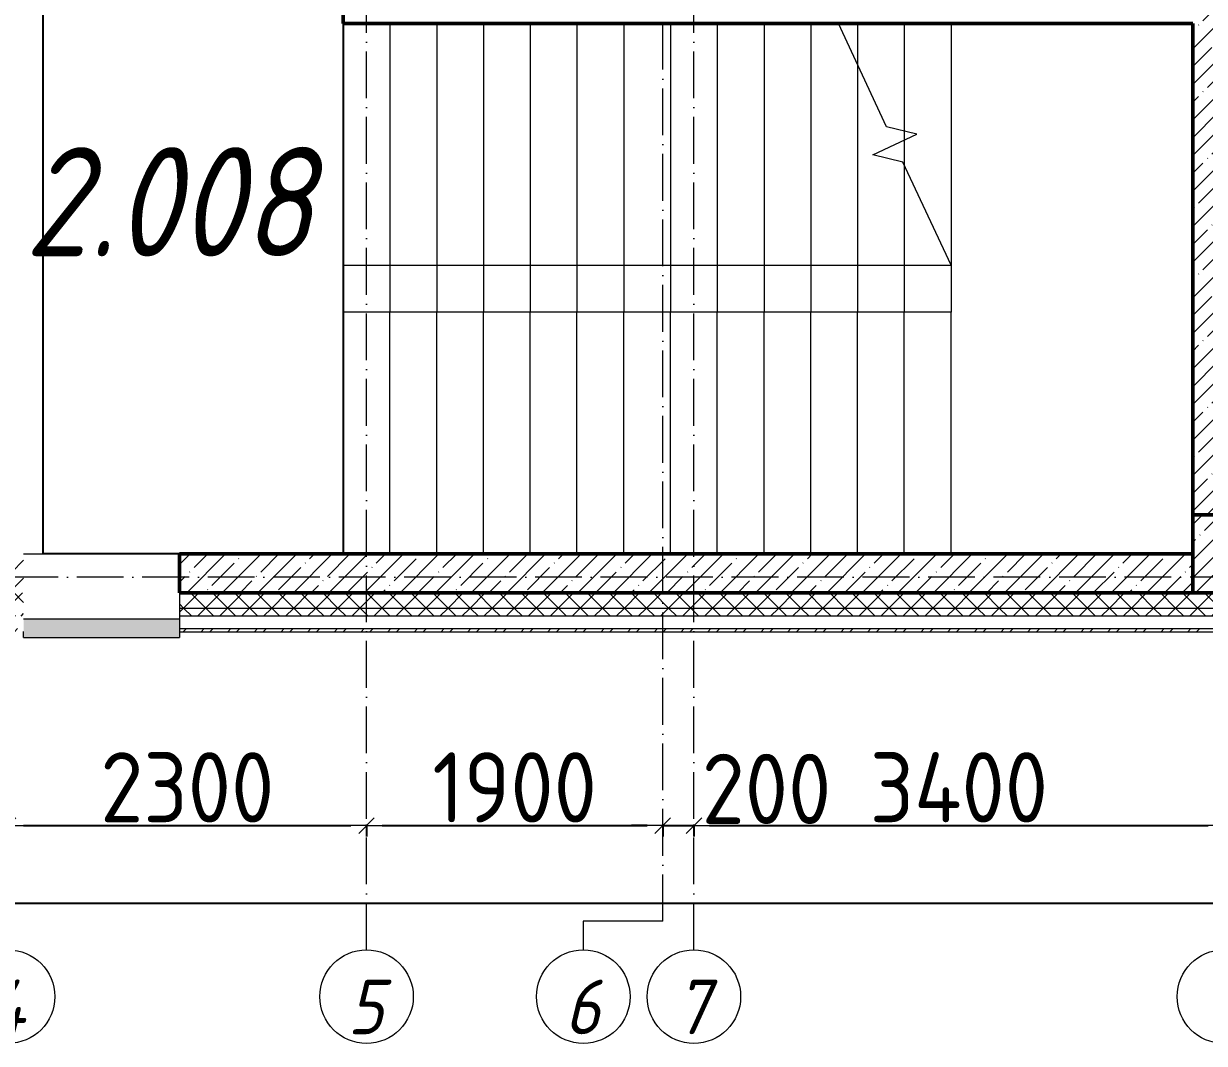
# Model space of a CAD drawing. Header units: millimetres. Extents: x -12989 to 629078, y -109036 to 555275.
# Drawn here: x 48810 to 56385, y 116005 to 122545 of the extents above; entities that cross this region are included whole.
import ezdxf

# ---------------------------------------------------------------- set-up
doc = ezdxf.new("R2010")
doc.units = ezdxf.units.MM
doc.linetypes.add('50_200_ШТРИХ_1Т_ш5_п1_п1_', pattern=[700, 500, -100, 0, -100])
for name, color, linetype, lineweight in [('A-____-____-DIMS', 7, 'Continuous', 9), ('A-FLOR-____-OTLN', 7, 'Continuous', 9), ('A-GLAZ-____-OTLN', 7, 'Continuous', 9), ('A-WALL-____-MCUT', 7, 'Continuous', 13), ('A-WALL-____-MCUT-1', 7, 'Continuous', 9), ('A-WALL-____-MCUT-2', 7, 'Continuous', 50), ('A-WALL-____-OTLN', 7, 'Continuous', 9), ('A-WALL-____-PATT-1', 7, 'Continuous', 9), ('A-WALL-FNSH-MCUT-1', 7, 'Continuous', 9), ('S-COLS-____-MCUT', 7, 'Continuous', 50), ('S-COLS-____-OTLN', 7, 'Continuous', 9), ('S-GRID-____-IDEN', 7, 'Continuous', 9), ('S-GRID-____-OTLN', 7, 'Continuous', 9), ('S-GRID-____-OTLN-1', 7, '50_200_ШТРИХ_1Т_ш5_п1_п1_', 9), ('S-STRS-____-MBND', 7, 'Continuous', 9), ('S-STRS-____-OTLN-1', 7, 'Continuous', 9), ('Марки помещений', 7, 'Continuous', 9)]:
    doc.layers.add(name, color=color, linetype=linetype, lineweight=lineweight)
doc.layers.add('A-GLAZ-____-OTLN-1', color=7, linetype='Continuous', lineweight=9, true_color=0xc0c0c0)
doc.styles.add('ISOCPEUR_I_2', font='isocpeui.ttf', dxfattribs={"width": 0.85, "height": 2.3})
doc.styles.add('ISOCPEUR_I_9', font='isocpeui.ttf', dxfattribs={"width": 0.9, "height": 250})
doc.styles.add('СПДС', font='isocpeur.ttf', dxfattribs={"width": 0.9})
doc.dimstyles.new('Размера А3', dxfattribs={"dimtxt": 200, "dimasz": 100, "dimexe": 70, "dimexo": 100, "dimgap": 20, "dimtad": 1, "dimdec": 0, "dimrnd": 10, "dimzin": 0, "dimdsep": 46, "dimtxsty": 'СПДС', "dimblk": 'ARROWHEAD_6', "dimcen": 1, "dimclrd": 256, "dimclre": 256, "dimclrt": 256, "dimazin": 0, "dimtfac": 1, "dimtdec": 0, "dimtmove": 2, "dimatfit": 3, "dimfxl": 1, "dimtolj": 1, "dimtzin": 0, "dimarcsym": 0})
pattern_1 = [(45, (43259.71, 63713.66), (-70.71068, 70.71068), []), (135, (43259.71, 63713.66), (-70.71068, -70.71068), [])]
pattern_2 = [(45, (43259.71, 63713.66), (-114.04925, 114.04925), []), (45, (43373.76, 63713.66), (-114.04925, 114.04925), [201.612, -40.322, 3.353, -36.97])]

# ---------------------------------------------------------------- blocks, each defined once
blk = doc.blocks.new('BSC_Колонна _Прямоугольная - 500х500-V59-АР1_План отверстий 2 этажа в осях 1-64_Ю-ЯЯ')
at = {"layer": 'S-COLS-____-OTLN'}
h = blk.add_hatch(dxfattribs=at)
h.set_pattern_fill('FP_70', color=256, style=0, pattern_type=2)
h.set_pattern_definition([(45, (-13300, -55431.04), (-114.04925, 114.04925), []), (45, (-13185.95, -55431.04), (-114.04925, 114.04925), [201.613, -40.323, 3.353, -36.97])])
h.paths.add_polyline_path([(-250, -250), (250, -250), (250, 250), (-250, 250), (-250, 179.1)], flags=0)
at = {"layer": 'S-COLS-____-MCUT'}
for p, q in [((250, 250), (-250, 250)), ((-250, 250), (-250, -250)), ((250, -250), (250, 250)), ((-250, -250), (250, -250))]:
    blk.add_line(p, q, dxfattribs=at)
blk = doc.blocks.new('Отлив_СКБ - Отлив витража_120_НВФ-31885283-АР1_План отверстий 2 этажа в осях 1-64_Ю-ЯЯ')
at = {"layer": 'A-GLAZ-____-OTLN-1'}
for points in [[(426.1, -2), (1000, -2), (1000, 0), (0, 0), (0, -2)], [(426.1, -120), (1000, -120), (1000, -2), (0, -2), (0, -120)]]:
    blk.add_hatch(color=256, dxfattribs=at).paths.add_polyline_path(points, flags=0)
at = {"layer": 'A-GLAZ-____-OTLN'}
for p, q in [((0, 0), (1000, 0)), ((1000, -2), (0, -2)), ((0, -120), (0, -83)), ((0, -120), (1000, -120)), ((1000, -83), (1000, -120))]:
    blk.add_line(p, q, dxfattribs=at)
blk = doc.blocks.new('Ось сетки - Круг_Ø6_00__ISO-2_5_0_9K_-25732049-АР1_План отверстий 2 этажа в осях 1-64_Ю-ЯЯ')
at = {"layer": 'S-GRID-____-IDEN'}
blk.add_circle((0, 0), 3, dxfattribs=at)
blk = doc.blocks.new('ARROWHEAD_6')
at = {"color": 0, "linetype": 'Continuous'}
for p, q in [((0, 0), (-1, 0)), ((-0.5, -0.5), (0.5, 0.5))]:
    blk.add_line(p, q, dxfattribs=at)
blk = doc.blocks.new('*D2724')
at = {"layer": 'A-____-____-DIMS', "lineweight": -2, "transparency": 16777216}
for p, q in [((-10141.7, 512710.5), (-10141.7, 512634.4)), ((-10041.7, 512704.4), (-7941.7, 512704.4)), ((-7841.7, 512710.5), (-7841.7, 512634.4))]:
    blk.add_line(p, q, dxfattribs=at)
at = {"layer": 'Defpoints', "color": 0, "transparency": 16777216}
for p in [(-10141.7, 512810.5), (-7841.7, 512810.5), (-7841.7, 512704.4)]:
    blk.add_point(p, dxfattribs=at)
at = {"layer": 'A-____-____-DIMS', "lineweight": -2, "transparency": 16777216, "xscale": 100, "yscale": 100, "zscale": 100, "rotation": 180}
blk.add_blockref('ARROWHEAD_6', (-10141.7, 512704.4), dxfattribs=at)
at = {"layer": 'A-____-____-DIMS', "lineweight": -2, "transparency": 16777216, "xscale": 100, "yscale": 100, "zscale": 100}
blk.add_blockref('ARROWHEAD_6', (-7841.7, 512704.4), dxfattribs=at)
at = {"layer": 'A-____-____-DIMS', "transparency": 16777216, "insert": (-8991.7, 512949.4), "char_height": 450, "width": 2.488, "attachment_point": 5, "style": 'СПДС'}
blk.add_mtext('\\A1;2300', dxfattribs=at)
blk = doc.blocks.new('*D2725')
at = {"layer": 'A-____-____-DIMS', "lineweight": -2, "transparency": 16777216}
for p, q in [((-7841.7, 512710.5), (-7841.7, 512634.4)), ((-7741.7, 512704.4), (-6041.7, 512704.4)), ((-5941.7, 512710.5), (-5941.7, 512634.4))]:
    blk.add_line(p, q, dxfattribs=at)
at = {"layer": 'Defpoints', "color": 0, "transparency": 16777216}
for p in [(-7841.7, 512810.5), (-5941.7, 512810.5), (-5941.7, 512704.4)]:
    blk.add_point(p, dxfattribs=at)
at = {"layer": 'A-____-____-DIMS', "lineweight": -2, "transparency": 16777216, "xscale": 100, "yscale": 100, "zscale": 100, "rotation": 180}
blk.add_blockref('ARROWHEAD_6', (-7841.7, 512704.4), dxfattribs=at)
at = {"layer": 'A-____-____-DIMS', "lineweight": -2, "transparency": 16777216, "xscale": 100, "yscale": 100, "zscale": 100}
blk.add_blockref('ARROWHEAD_6', (-5941.7, 512704.4), dxfattribs=at)
at = {"layer": 'A-____-____-DIMS', "transparency": 16777216, "insert": (-6891.7, 512949.4), "char_height": 450, "width": 2.3, "attachment_point": 5, "style": 'СПДС'}
blk.add_mtext('\\A1;1900', dxfattribs=at)
blk = doc.blocks.new('*D2726')
at = {"layer": 'A-____-____-DIMS', "lineweight": -2, "transparency": 16777216}
for p, q in [((-6041.7, 512704.4), (-6141.7, 512704.4)), ((-5941.7, 512710.5), (-5941.7, 512634.4)), ((-5941.7, 512704.4), (-5741.7, 512704.4)), ((-5741.7, 512710.5), (-5741.7, 512634.4)), ((-5641.7, 512704.4), (-5541.7, 512704.4))]:
    blk.add_line(p, q, dxfattribs=at)
at = {"layer": 'Defpoints', "color": 0, "transparency": 16777216}
for p in [(-5941.7, 512810.5), (-5741.7, 512810.5), (-5741.7, 512704.4)]:
    blk.add_point(p, dxfattribs=at)
at = {"layer": 'A-____-____-DIMS', "lineweight": -2, "transparency": 16777216, "xscale": 100, "yscale": 100, "zscale": 100}
blk.add_blockref('ARROWHEAD_6', (-5941.7, 512704.4), dxfattribs=at)
at = {"layer": 'A-____-____-DIMS', "lineweight": -2, "transparency": 16777216, "xscale": 100, "yscale": 100, "zscale": 100, "rotation": 180}
blk.add_blockref('ARROWHEAD_6', (-5741.7, 512704.4), dxfattribs=at)
at = {"layer": 'A-____-____-DIMS', "transparency": 16777216, "insert": (-5691.7, 513164.4), "char_height": 450, "width": 1.866, "attachment_point": 1, "line_spacing_factor": 1.149209, "style": 'СПДС'}
blk.add_mtext('\\A1;200', dxfattribs=at)
blk = doc.blocks.new('*D2727')
at = {"layer": 'A-____-____-DIMS', "lineweight": -2, "transparency": 16777216}
for p, q in [((-5741.7, 512710.5), (-5741.7, 512634.4)), ((-5641.7, 512704.4), (-2441.7, 512704.4)), ((-2341.7, 512710.5), (-2341.7, 512634.4))]:
    blk.add_line(p, q, dxfattribs=at)
at = {"layer": 'Defpoints', "color": 0, "transparency": 16777216}
for p in [(-5741.7, 512810.5), (-2341.7, 512810.5), (-2341.7, 512704.4)]:
    blk.add_point(p, dxfattribs=at)
at = {"layer": 'A-____-____-DIMS', "lineweight": -2, "transparency": 16777216, "xscale": 100, "yscale": 100, "zscale": 100, "rotation": 180}
blk.add_blockref('ARROWHEAD_6', (-5741.7, 512704.4), dxfattribs=at)
at = {"layer": 'A-____-____-DIMS', "lineweight": -2, "transparency": 16777216, "xscale": 100, "yscale": 100, "zscale": 100}
blk.add_blockref('ARROWHEAD_6', (-2341.7, 512704.4), dxfattribs=at)
at = {"layer": 'A-____-____-DIMS', "transparency": 16777216, "insert": (-4041.7, 512949.4), "char_height": 450, "width": 2.564, "attachment_point": 5, "style": 'СПДС'}
blk.add_mtext('\\A1;3400', dxfattribs=at)
blk = doc.blocks.new('*D2712')
at = {"layer": 'A-____-____-DIMS', "lineweight": -2, "transparency": 16777216}
for p, q in [((-17941.7, 512213.7), (-17941.7, 512137.6)), ((-17841.7, 512207.6), (55358.3, 512207.6)), ((55458.3, 512213.7), (55458.3, 512137.6))]:
    blk.add_line(p, q, dxfattribs=at)
at = {"layer": 'Defpoints', "color": 0, "transparency": 16777216}
for p in [(-17941.7, 512313.7), (55458.3, 512313.7), (55458.3, 512207.6)]:
    blk.add_point(p, dxfattribs=at)
at = {"layer": 'A-____-____-DIMS', "lineweight": -2, "transparency": 16777216, "xscale": 100, "yscale": 100, "zscale": 100, "rotation": 180}
blk.add_blockref('ARROWHEAD_6', (-17941.7, 512207.6), dxfattribs=at)
at = {"layer": 'A-____-____-DIMS', "lineweight": -2, "transparency": 16777216, "xscale": 100, "yscale": 100, "zscale": 100}
blk.add_blockref('ARROWHEAD_6', (55458.3, 512207.6), dxfattribs=at)
at = {"layer": 'A-____-____-DIMS', "transparency": 16777216, "insert": (18758.3, 512452.6), "char_height": 450, "width": 3.186, "attachment_point": 5, "style": 'СПДС'}
blk.add_mtext('\\A1;73400', dxfattribs=at)
blk = doc.blocks.new('2этаж')
at = {"layer": 'S-GRID-____-OTLN-1', "color": 251, "ltscale": 0.6, "true_color": 0x636466}
for p, q in [((-7841.7, 511907.5), (-7841.7, 549908.8)), ((-5941.7, 512090.5), (-5941.7, 549908.8)), ((-5741.7, 511907.5), (-5741.7, 549644.2)), ((88482.7, 514297), (-20260.4, 514297))]:
    blk.add_line(p, q, dxfattribs=at)
at = {"layer": 'S-GRID-____-IDEN', "xscale": 99.99999999999993, "yscale": 99.99999999999993, "zscale": 99.99999999999993}
for p in [(-10141.7, 511607.5), (-7841.7, 511607.5), (-6451.2, 511607.5), (-5741.7, 511607.5)]:
    blk.add_blockref('Ось сетки - Круг_Ø6_00__ISO-2_5_0_9K_-25732049-АР1_План отверстий 2 этажа в осях 1-64_Ю-ЯЯ', p, dxfattribs=at)
at = {"layer": 'S-GRID-____-IDEN', "xscale": 99.99999999999993, "yscale": 99.99999999999993, "zscale": 99.99999999999993, "rotation": 180}
blk.add_blockref('Ось сетки - Круг_Ø6_00__ISO-2_5_0_9K_-25732049-АР1_План отверстий 2 этажа в осях 1-64_Ю-ЯЯ', (-2341.7, 511607.5), dxfattribs=at)
at = {"layer": 'S-GRID-____-IDEN', "char_height": 350, "attachment_point": 1, "style": 'ISOCPEUR_I_9'}
for s, insert, width in [('\\fISOCPEUR|b0|i1|c204|p34|;\\W.9;4', (-10272.3, 511716.3), 223.671), ('\\fISOCPEUR|b0|i1|c204|p34|;\\W.9;5', (-7963.3, 511716.3), 202.025), ('\\fISOCPEUR|b0|i1|c204|p34|;\\W.9;6', (-6572.8, 511716.3), 202.025), ('\\fISOCPEUR|b0|i1|c204|p34|;\\W.9;7', (-5863.3, 511716.3), 202.025)]:
    blk.add_mtext(s, dxfattribs=dict(at, insert=insert, width=width))
at = {"layer": 'A-____-____-DIMS'}
for base, p1, p2, picture, middle in [((-7841.7, 512704.4), (-10141.7, 512810.5), (-7841.7, 512810.5), '*D2724', (-8991.7, 512949.4)), ((-5941.7, 512704.4), (-7841.7, 512810.5), (-5941.7, 512810.5), '*D2725', (-6891.7, 512949.4)), ((-2341.7, 512704.4), (-5741.7, 512810.5), (-2341.7, 512810.5), '*D2727', (-4041.7, 512949.4)), ((55458.3, 512207.6), (-17941.7, 512313.7), (55458.3, 512313.7), '*D2712', (18758.3, 512452.6))]:
    dim = blk.add_linear_dim(base=base, p1=p1, p2=p2, dimstyle='Размера А3', override={"dimtxt": 450}, dxfattribs=at)
    dim.commit()
    dim.dimension.update_dxf_attribs({"geometry": picture, "text_midpoint": middle})
dim = blk.add_linear_dim(base=(-5741.7, 512704.4), p1=(-5941.7, 512810.5), p2=(-5741.7, 512810.5), dimstyle='Размера А3', override={"dimtxt": 450}, dxfattribs=at)
dim.commit()
dim.dimension.update_dxf_attribs({"geometry": '*D2726', "text_midpoint": (-5306.9, 512864.4), "dimtype": 160})

msp = doc.modelspace()

# ---------------------------------------------------------------- hatches: boundary and pattern name
at = {"layer": 'A-WALL-____-PATT-1'}
h = msp.add_hatch(dxfattribs=at)
h.set_pattern_fill('FP_13', color=256, style=0, pattern_type=2)
h.set_pattern_definition(pattern_2)
h.paths.add_polyline_path([(56309.7115, 119394.7006), (56559.7115, 119394.7006), (56559.7115, 126894.7006), (56309.7115, 126894.7006), (56309.7115, 120938.2505)], flags=0)
h = msp.add_hatch(dxfattribs=at)
h.set_pattern_fill('FP_13', color=256, style=0, pattern_type=2)
h.set_pattern_definition(pattern_2)
h.paths.add_polyline_path([(56309.7115, 118894.7006), (56309.7115, 119144.7006), (49809.7115, 119144.7006), (49809.7115, 118894.7006), (55617.035, 118894.7006)], flags=0)
h.paths.add_polyline_path([(48559.7115, 118894.7006), (48809.7115, 118894.7006), (48809.7115, 119144.7006), (48559.7115, 119144.7006)], flags=0)
h = msp.add_hatch(dxfattribs=at)
h.set_pattern_fill('FP_1', color=256, style=0, pattern_type=2)
h.set_pattern_definition(pattern_1)
h.paths.add_polyline_path([(117479.5584, 118794.7006), (117559.7115, 118794.7006), (117559.7115, 118894.7006), (111209.7115, 118894.7006), (111209.7115, 118794.7006), (113944.5571, 118794.7006)], flags=0)
h.paths.add_polyline_path([(108259.7115, 118794.7006), (110209.7115, 118794.7006), (110209.7115, 118894.7006), (108334.7115, 118894.7006), (108334.7115, 118888.7006), (108259.7115, 118888.7006)], flags=0)
h.paths.add_polyline_path([(107259.7115, 118794.7006), (107259.7115, 118888.7006), (107184.7115, 118888.7006), (107184.7115, 118894.7006), (106234.7115, 118894.7006), (106234.7115, 118888.7006), (106159.7115, 118888.7006), (106159.7115, 118794.7006), (106874.5544, 118794.7006)], flags=0)
h.paths.add_polyline_path([(103339.5531, 118794.7006), (104359.7115, 118794.7006), (104359.7115, 118888.7006), (104284.7115, 118888.7006), (104284.7115, 118894.7006), (103234.7115, 118894.7006), (103234.7115, 118888.7006), (103159.7115, 118888.7006), (103159.7115, 118794.7006), (103234.7115, 118794.7006)], flags=0)
h.paths.add_polyline_path([(101359.7115, 118794.7006), (101359.7115, 118888.7006), (101284.7115, 118888.7006), (101284.7115, 118894.7006), (100234.7115, 118894.7006), (100234.7115, 118888.7006), (100159.7115, 118888.7006), (100159.7115, 118794.7006), (100688.3021, 118794.7006)], flags=0)
h.paths.add_polyline_path([(97595.1759, 118794.7006), (98359.7115, 118794.7006), (98359.7115, 118888.7006), (98284.7115, 118888.7006), (98284.7115, 118894.7006), (97234.7115, 118894.7006), (97234.7115, 118888.7006), (97159.7115, 118888.7006), (97159.7115, 118794.7006), (97509.7115, 118794.7006)], flags=0)
h.paths.add_polyline_path([(95284.7115, 118794.7006), (95359.7115, 118794.7006), (95359.7115, 118888.7006), (95284.7115, 118888.7006), (95284.7115, 118894.7006), (94234.7115, 118894.7006), (94234.7115, 118888.7006), (94159.7115, 118888.7006), (94159.7115, 118794.7006), (94502.0497, 118794.7006)], flags=0)
h.paths.add_polyline_path([(91159.7115, 118794.7006), (92359.7115, 118794.7006), (92359.7115, 118888.7006), (92284.7115, 118888.7006), (92284.7115, 118894.7006), (91234.7115, 118894.7006), (91234.7115, 118888.7006), (91159.7115, 118888.7006)], flags=0)
h.paths.add_polyline_path([(85734.7115, 118794.7006), (85809.7115, 118794.7006), (85809.7115, 118888.7006), (85734.7115, 118888.7006), (85734.7115, 118894.7006), (84684.7115, 118894.7006), (84684.7115, 118888.7006), (84609.7115, 118888.7006), (84609.7115, 118794.7006), (85664.5464, 118794.7006)], flags=0)
h.paths.add_polyline_path([(87684.7115, 118794.7006), (89359.7115, 118794.7006), (89359.7115, 118888.7006), (89284.7115, 118888.7006), (89284.7115, 118894.7006), (87684.7115, 118894.7006), (87684.7115, 118888.7006), (87609.7115, 118888.7006), (87609.7115, 118794.7006)], flags=0)
h.paths.add_polyline_path([(82734.7115, 118794.7006), (82809.7115, 118794.7006), (82809.7115, 118888.7006), (82734.7115, 118888.7006), (82734.7115, 118894.7006), (81684.7115, 118894.7006), (81684.7115, 118888.7006), (81609.7115, 118888.7006), (81609.7115, 118794.7006), (82459.7115, 118794.7006)], flags=0)
h.paths.add_polyline_path([(79809.7115, 118794.7006), (79809.7115, 118888.7006), (79734.7115, 118888.7006), (79734.7115, 118894.7006), (78684.7115, 118894.7006), (78684.7115, 118888.7006), (78609.7115, 118888.7006), (78609.7115, 118794.7006), (79478.294, 118794.7006)], flags=0)
h.paths.add_polyline_path([(75609.7115, 118794.7006), (76809.7115, 118794.7006), (76809.7115, 118888.7006), (76734.7115, 118888.7006), (76734.7115, 118894.7006), (75684.7115, 118894.7006), (75684.7115, 118888.7006), (75609.7115, 118888.7006)], flags=0)
h.paths.add_polyline_path([(73809.7115, 118794.7006), (73809.7115, 118888.7006), (73734.7115, 118888.7006), (73734.7115, 118894.7006), (72684.7115, 118894.7006), (72684.7115, 118888.7006), (72609.7115, 118888.7006), (72609.7115, 118794.7006), (73734.7115, 118794.7006)], flags=0)
h.paths.add_polyline_path([(69959.7115, 118794.7006), (70809.7115, 118794.7006), (70809.7115, 118888.7006), (70734.7115, 118888.7006), (70734.7115, 118894.7006), (69684.7115, 118894.7006), (69684.7115, 118888.7006), (69609.7115, 118888.7006), (69609.7115, 118794.7006), (69757.0404, 118794.7006)], flags=0)
h.paths.add_polyline_path([(67809.7115, 118794.7006), (67809.7115, 118888.7006), (67734.7115, 118888.7006), (67734.7115, 118894.7006), (66684.7115, 118894.7006), (66684.7115, 118888.7006), (66609.7115, 118888.7006), (66609.7115, 118794.7006), (67105.7894, 118794.7006)], flags=0)
h.paths.add_polyline_path([(64809.7115, 118794.7006), (64809.7115, 118888.7006), (64734.7115, 118888.7006), (64734.7115, 118894.7006), (63684.7115, 118894.7006), (63684.7115, 118888.7006), (63609.7115, 118888.7006), (63609.7115, 118794.7006), (64734.7115, 118794.7006)], flags=0)
h.paths.add_polyline_path([(61809.7115, 118794.7006), (61809.7115, 118888.7006), (61734.7115, 118888.7006), (61734.7115, 118894.7006), (60684.7115, 118894.7006), (60684.7115, 118888.7006), (60609.7115, 118888.7006), (60609.7115, 118794.7006), (61803.2874, 118794.7006)], flags=0)
h.paths.add_polyline_path([(59609.7115, 118794.7006), (59609.7115, 118888.7006), (59534.7115, 118888.7006), (59534.7115, 118894.7006), (49809.7115, 118894.7006), (49809.7115, 118794.7006), (59152.0364, 118794.7006)], flags=0)
h.paths.add_polyline_path([(48809.7115, 118794.7006), (48809.7115, 118894.7006), (40809.7115, 118894.7006), (40809.7115, 118794.7006), (46779.5317, 118794.7006)], flags=0)
h = msp.add_hatch(dxfattribs=at)
h.set_pattern_fill('FP_1', color=256, style=0, pattern_type=2)
h.set_pattern_definition(pattern_1)
h.paths.add_polyline_path([(117559.7115, 118744.7006), (117559.7115, 118794.7006), (111209.7115, 118794.7006), (111209.7115, 118744.7006), (117479.5584, 118744.7006)], flags=0)
h.paths.add_polyline_path([(110209.7115, 118744.7006), (110209.7115, 118794.7006), (108259.7115, 118794.7006), (108259.7115, 118744.7006), (108642.0551, 118744.7006)], flags=0)
h.paths.add_polyline_path([(107259.7115, 118744.7006), (107259.7115, 118794.7006), (106159.7115, 118794.7006), (106159.7115, 118744.7006), (106874.5544, 118744.7006)], flags=0)
h.paths.add_polyline_path([(104359.7115, 118744.7006), (104359.7115, 118794.7006), (103159.7115, 118794.7006), (103159.7115, 118744.7006), (103339.5531, 118744.7006)], flags=0)
h.paths.add_polyline_path([(101359.7115, 118744.7006), (101359.7115, 118794.7006), (100159.7115, 118794.7006), (100159.7115, 118744.7006), (100688.3021, 118744.7006)], flags=0)
h.paths.add_polyline_path([(98359.7115, 118744.7006), (98359.7115, 118794.7006), (97159.7115, 118794.7006), (97159.7115, 118744.7006), (98037.0511, 118744.7006)], flags=0)
h.paths.add_polyline_path([(94159.7115, 118744.7006), (95359.7115, 118744.7006), (95359.7115, 118794.7006), (94159.7115, 118794.7006)], flags=0)
h.paths.add_polyline_path([(91850.7987, 118744.7006), (92359.7115, 118744.7006), (92359.7115, 118794.7006), (91159.7115, 118794.7006), (91159.7115, 118744.7006)], flags=0)
h.paths.add_polyline_path([(87609.7115, 118744.7006), (89359.7115, 118744.7006), (89359.7115, 118794.7006), (87609.7115, 118794.7006)], flags=0)
h.paths.add_polyline_path([(84609.7115, 118744.7006), (85809.7115, 118744.7006), (85809.7115, 118794.7006), (84609.7115, 118794.7006)], flags=0)
h.paths.add_polyline_path([(82809.7115, 118744.7006), (82809.7115, 118794.7006), (81609.7115, 118794.7006), (81609.7115, 118744.7006), (82129.545, 118744.7006)], flags=0)
h.paths.add_polyline_path([(76809.7115, 118744.7006), (76809.7115, 118794.7006), (75609.7115, 118794.7006), (75609.7115, 118744.7006)], flags=0)
h.paths.add_polyline_path([(78609.7115, 118744.7006), (79809.7115, 118744.7006), (79809.7115, 118794.7006), (78609.7115, 118794.7006)], flags=0)
h.paths.add_polyline_path([(73809.7115, 118744.7006), (73809.7115, 118794.7006), (72609.7115, 118794.7006), (72609.7115, 118744.7006), (73292.0417, 118744.7006)], flags=0)
h.paths.add_polyline_path([(70809.7115, 118744.7006), (70809.7115, 118794.7006), (69609.7115, 118794.7006), (69609.7115, 118744.7006), (70640.7907, 118744.7006)], flags=0)
h.paths.add_polyline_path([(66609.7115, 118744.7006), (67809.7115, 118744.7006), (67809.7115, 118794.7006), (66609.7115, 118794.7006)], flags=0)
h.paths.add_polyline_path([(64809.7115, 118744.7006), (64809.7115, 118794.7006), (63609.7115, 118794.7006), (63609.7115, 118744.7006), (64454.5384, 118744.7006)], flags=0)
h.paths.add_polyline_path([(61803.2874, 118744.7006), (61809.7115, 118744.7006), (61809.7115, 118794.7006), (60609.7115, 118794.7006), (60609.7115, 118744.7006), (60919.537, 118744.7006)], flags=0)
h.paths.add_polyline_path([(59609.7115, 118744.7006), (59609.7115, 118794.7006), (49809.7115, 118794.7006), (49809.7115, 118744.7006), (59152.0364, 118744.7006)], flags=0)
h.paths.add_polyline_path([(48809.7115, 118744.7006), (48809.7115, 118794.7006), (40709.7115, 118794.7006), (40709.7115, 118744.7006), (46779.5317, 118744.7006)], flags=0)
h = msp.add_hatch(dxfattribs=at)
h.set_pattern_fill('FP_3', color=256, style=0, pattern_type=2)
h.set_pattern_definition([(45, (43259.71, 63713.66), (-85.53659, 85.53659), []), (45, (43316.74, 63713.66), (-85.53659, 85.53659), [])])
h.paths.add_polyline_path([(88474.7115, 118644.7006), (88474.7115, 118664.7006), (87609.7115, 118664.7006), (87609.7115, 118644.7006), (88315.7974, 118644.7006)], flags=0)
h.paths.add_polyline_path([(85664.5464, 118644.7006), (85809.7115, 118644.7006), (85809.7115, 118664.7006), (84609.7115, 118664.7006), (84609.7115, 118644.7006)], flags=0)
h.paths.add_polyline_path([(82129.545, 118644.7006), (82809.7115, 118644.7006), (82809.7115, 118664.7006), (81609.7115, 118664.7006), (81609.7115, 118644.7006)], flags=0)
h.paths.add_polyline_path([(79809.7115, 118644.7006), (79809.7115, 118664.7006), (78609.7115, 118664.7006), (78609.7115, 118644.7006), (79478.294, 118644.7006)], flags=0)
h.paths.add_polyline_path([(76809.7115, 118644.7006), (76809.7115, 118664.7006), (75609.7115, 118664.7006), (75609.7115, 118644.7006)], flags=0)
h.paths.add_polyline_path([(73809.7115, 118644.7006), (73809.7115, 118664.7006), (72609.7115, 118664.7006), (72609.7115, 118644.7006), (73292.0417, 118644.7006)], flags=0)
h.paths.add_polyline_path([(70640.7907, 118644.7006), (70809.7115, 118644.7006), (70809.7115, 118664.7006), (69609.7115, 118664.7006), (69609.7115, 118644.7006), (69757.0404, 118644.7006)], flags=0)
h.paths.add_polyline_path([(67809.7115, 118644.7006), (67809.7115, 118664.7006), (66609.7115, 118664.7006), (66609.7115, 118644.7006), (67105.7894, 118644.7006)], flags=0)
h.paths.add_polyline_path([(64454.5384, 118644.7006), (64809.7115, 118644.7006), (64809.7115, 118664.7006), (63609.7115, 118664.7006), (63609.7115, 118644.7006)], flags=0)
h.paths.add_polyline_path([(60609.7115, 118644.7006), (61809.7115, 118644.7006), (61809.7115, 118664.7006), (60609.7115, 118664.7006)], flags=0)
h.paths.add_polyline_path([(59609.7115, 118644.7006), (59609.7115, 118664.7006), (49809.7115, 118664.7006), (49809.7115, 118644.7006), (59152.0364, 118644.7006)], flags=0)
h.paths.add_polyline_path([(48809.7115, 118644.7006), (48809.7115, 118664.7006), (40579.7115, 118664.7006), (40579.7115, 118644.7006), (46779.5317, 118644.7006)], flags=0)

# ---------------------------------------------------------------- linework, layer by layer
msp.add_lwpolyline([(48934.7115, 125494.7006), (50859.7115, 125494.7006), (50859.7115, 119144.7006), (48934.7115, 119144.7006)], close=True)
at = {"layer": 'A-FLOR-____-OTLN'}
msp.add_line((50859.7115, 119144.7006), (50859.7115, 120994.7006), dxfattribs=at)
at = {"layer": 'A-WALL-____-MCUT'}
for p, q in [((49809.7115, 118894.7006), (49809.7115, 118664.7006)), ((49809.7115, 118664.7006), (59609.7115, 118664.7006))]:
    msp.add_line(p, q, dxfattribs=at)
at = {"layer": 'A-WALL-____-MCUT-1'}
for p, q in [((59609.7115, 118794.7006), (49809.7115, 118794.7006)), ((59609.7115, 118744.7006), (49809.7115, 118744.7006))]:
    msp.add_line(p, q, dxfattribs=at)
at = {"layer": 'A-WALL-____-MCUT-2'}
for p, q in [((50859.7115, 125494.7006), (50859.7115, 122544.7006)), ((50859.7115, 122544.7006), (56309.7115, 122544.7006)), ((56309.7115, 122544.7006), (56309.7115, 119394.7006)), ((56309.7115, 119144.7006), (49809.7115, 119144.7006)), ((49809.7115, 119144.7006), (49809.7115, 118894.7006)), ((56309.7115, 118894.7006), (49809.7115, 118894.7006)), ((49809.7115, 118894.7006), (56309.7115, 118894.7006))]:
    msp.add_line(p, q, dxfattribs=at)
at = {"layer": 'A-WALL-____-OTLN'}
msp.add_line((48809.7115, 119144.7006), (49809.7115, 119144.7006), dxfattribs=at)
at = {"layer": 'A-WALL-FNSH-MCUT-1'}
for p, q in [((49809.7115, 118664.7006), (49809.7115, 118644.7006)), ((49809.7115, 118644.7006), (59609.7115, 118644.7006))]:
    msp.add_line(p, q, dxfattribs=at)
at = {"layer": 'S-GRID-____-OTLN'}
for p, q in [((52400.2068, 116788.1812), (52400.2068, 116605.2465)), ((52909.7115, 116788.1812), (52400.2068, 116788.1812))]:
    msp.add_line(p, q, dxfattribs=at)
at = {"layer": 'S-STRS-____-MBND'}
for p, q in [((54345.4957, 121882.9891), (54036.9346, 122544.7006)), ((54539.9336, 121835.7347), (54345.4957, 121882.9891)), ((54256.7124, 121703.6665), (54539.9336, 121835.7347)), ((54451.1503, 121656.4122), (54256.7124, 121703.6665)), ((54759.7115, 120994.7006), (54451.1503, 121656.4122))]:
    msp.add_line(p, q, dxfattribs=at)
at = {"layer": 'S-STRS-____-OTLN-1'}
for p, q in [((50859.7115, 122544.7006), (50859.7115, 120994.7006)), ((50859.7115, 122544.7006), (50859.7115, 120994.7006)), ((51159.7115, 122544.7006), (51159.7115, 120994.7006)), ((51159.7115, 122544.7006), (51159.7115, 120994.7006)), ((51459.7115, 122544.7006), (51459.7115, 120994.7006)), ((51459.7115, 122544.7006), (51459.7115, 120994.7006)), ((51759.7115, 122544.7006), (51759.7115, 120994.7006)), ((51759.7115, 122544.7006), (51759.7115, 120994.7006)), ((52059.7115, 122544.7006), (52059.7115, 120994.7006)), ((52059.7115, 122544.7006), (52059.7115, 120994.7006)), ((52359.7115, 122544.7006), (52359.7115, 120994.7006)), ((52359.7115, 122544.7006), (52359.7115, 120994.7006)), ((52659.7115, 122544.7006), (52659.7115, 120994.7006)), ((52659.7115, 122544.7006), (52659.7115, 120994.7006)), ((52959.7115, 122544.7006), (52959.7115, 120994.7006)), ((52959.7115, 122544.7006), (52959.7115, 120994.7006)), ((53259.7115, 122544.7006), (53259.7115, 120994.7006)), ((53259.7115, 122544.7006), (53259.7115, 120994.7006)), ((53559.7115, 122544.7006), (53559.7115, 120994.7006)), ((53559.7115, 122544.7006), (53559.7115, 120994.7006)), ((53859.7115, 122544.7006), (53859.7115, 120994.7006)), ((53859.7115, 122544.7006), (53859.7115, 120994.7006)), ((54159.7115, 122544.7006), (54159.7115, 122281.4048)), ((54159.7115, 122544.7006), (54159.7115, 122281.4048)), ((54459.7115, 122544.7006), (54459.7115, 121855.2312)), ((54459.7115, 122544.7006), (54459.7115, 121855.2312)), ((54759.7115, 122544.7006), (54759.7115, 120694.7006)), ((54759.7115, 122544.7006), (54759.7115, 120694.7006)), ((54159.7115, 122281.4048), (54159.7115, 120994.7006)), ((54159.7115, 122281.4048), (54159.7115, 120994.7006)), ((54459.7115, 121855.2312), (54459.7115, 121798.3265)), ((54459.7115, 121855.2312), (54459.7115, 121798.3265)), ((54459.7115, 121798.3265), (54459.7115, 121638.0527)), ((54459.7115, 121798.3265), (54459.7115, 121638.0527)), ((54459.7115, 121638.0527), (54459.7115, 120994.7006)), ((54459.7115, 121638.0527), (54459.7115, 120994.7006)), ((50859.7115, 120994.7006), (51159.7115, 120994.7006)), ((51159.7115, 120994.7006), (51159.7115, 120694.7006)), ((51159.7115, 120994.7006), (51159.7115, 120694.7006)), ((51159.7115, 120994.7006), (51459.7115, 120994.7006)), ((51459.7115, 120994.7006), (51459.7115, 120694.7006)), ((51459.7115, 120994.7006), (51459.7115, 120694.7006)), ((51459.7115, 120994.7006), (51759.7115, 120994.7006)), ((51759.7115, 120994.7006), (51759.7115, 120694.7006)), ((51759.7115, 120994.7006), (51759.7115, 120694.7006)), ((51759.7115, 120994.7006), (52059.7115, 120994.7006)), ((52059.7115, 120994.7006), (52059.7115, 120694.7006)), ((52059.7115, 120994.7006), (52059.7115, 120694.7006)), ((52059.7115, 120994.7006), (52359.7115, 120994.7006)), ((52359.7115, 120994.7006), (52359.7115, 120694.7006)), ((52359.7115, 120994.7006), (52359.7115, 120694.7006)), ((52359.7115, 120994.7006), (52659.7115, 120994.7006)), ((52659.7115, 120994.7006), (52659.7115, 120694.7006)), ((52659.7115, 120994.7006), (52659.7115, 120694.7006)), ((52659.7115, 120994.7006), (52959.7115, 120994.7006)), ((52959.7115, 120994.7006), (52959.7115, 120694.7006)), ((52959.7115, 120994.7006), (52959.7115, 120694.7006)), ((52959.7115, 120994.7006), (53259.7115, 120994.7006)), ((53259.7115, 120994.7006), (53259.7115, 120694.7006)), ((53259.7115, 120994.7006), (53259.7115, 120694.7006)), ((53259.7115, 120994.7006), (53559.7115, 120994.7006)), ((53559.7115, 120994.7006), (53559.7115, 120694.7006)), ((53559.7115, 120994.7006), (53559.7115, 120694.7006)), ((53559.7115, 120994.7006), (53859.7115, 120994.7006)), ((53859.7115, 120994.7006), (53859.7115, 120694.7006)), ((53859.7115, 120994.7006), (53859.7115, 120694.7006)), ((53859.7115, 120994.7006), (54159.7115, 120994.7006)), ((54159.7115, 120994.7006), (54159.7115, 120694.7006)), ((54159.7115, 120994.7006), (54159.7115, 120694.7006)), ((54159.7115, 120994.7006), (54459.7115, 120994.7006)), ((54459.7115, 120994.7006), (54459.7115, 120694.7006)), ((54459.7115, 120994.7006), (54459.7115, 120694.7006)), ((54459.7115, 120994.7006), (54759.7115, 120994.7006)), ((50859.7115, 119144.7006), (50859.7115, 120694.7006)), ((51159.7115, 120694.7006), (50859.7115, 120694.7006)), ((51459.7115, 120694.7006), (51159.7115, 120694.7006)), ((51159.7115, 119144.7006), (51159.7115, 120694.7006)), ((51159.7115, 119144.7006), (51159.7115, 120694.7006)), ((51759.7115, 120694.7006), (51459.7115, 120694.7006)), ((51459.7115, 119144.7006), (51459.7115, 120694.7006)), ((51459.7115, 119144.7006), (51459.7115, 120694.7006)), ((52059.7115, 120694.7006), (51759.7115, 120694.7006)), ((51759.7115, 119144.7006), (51759.7115, 120694.7006)), ((51759.7115, 119144.7006), (51759.7115, 120694.7006)), ((52359.7115, 120694.7006), (52059.7115, 120694.7006)), ((52059.7115, 119144.7006), (52059.7115, 120694.7006)), ((52059.7115, 119144.7006), (52059.7115, 120694.7006)), ((52659.7115, 120694.7006), (52359.7115, 120694.7006)), ((52359.7115, 119144.7006), (52359.7115, 120694.7006)), ((52359.7115, 119144.7006), (52359.7115, 120694.7006)), ((52959.7115, 120694.7006), (52659.7115, 120694.7006)), ((52659.7115, 119144.7006), (52659.7115, 120694.7006)), ((52659.7115, 119144.7006), (52659.7115, 120694.7006)), ((53259.7115, 120694.7006), (52959.7115, 120694.7006)), ((52959.7115, 119144.7006), (52959.7115, 120694.7006)), ((52959.7115, 119144.7006), (52959.7115, 120694.7006)), ((53559.7115, 120694.7006), (53259.7115, 120694.7006)), ((53259.7115, 119144.7006), (53259.7115, 120694.7006)), ((53259.7115, 119144.7006), (53259.7115, 120694.7006)), ((53859.7115, 120694.7006), (53559.7115, 120694.7006)), ((53559.7115, 119144.7006), (53559.7115, 120694.7006)), ((53559.7115, 119144.7006), (53559.7115, 120694.7006)), ((54159.7115, 120694.7006), (53859.7115, 120694.7006)), ((53859.7115, 119144.7006), (53859.7115, 120694.7006)), ((53859.7115, 119144.7006), (53859.7115, 120694.7006)), ((54459.7115, 120694.7006), (54159.7115, 120694.7006)), ((54159.7115, 119144.7006), (54159.7115, 120694.7006)), ((54159.7115, 119144.7006), (54159.7115, 120694.7006)), ((54759.7115, 120694.7006), (54459.7115, 120694.7006)), ((54459.7115, 119144.7006), (54459.7115, 120694.7006)), ((54459.7115, 119144.7006), (54459.7115, 120694.7006)), ((54759.7115, 119144.7006), (54759.7115, 120694.7006)), ((54759.7115, 119144.7006), (54759.7115, 120694.7006))]:
    msp.add_line(p, q, dxfattribs=at)

# ---------------------------------------------------------------- block references
msp.add_blockref('2этаж', (58851.3748, -395302.2823))
at = {"layer": 'A-GLAZ-____-OTLN'}
msp.add_blockref('Отлив_СКБ - Отлив витража_120_НВФ-31885283-АР1_План отверстий 2 этажа в осях 1-64_Ю-ЯЯ', (48809.7115, 118727.7006), dxfattribs=at)
at = {"layer": 'S-COLS-____-OTLN'}
msp.add_blockref('BSC_Колонна _Прямоугольная - 500х500-V59-АР1_План отверстий 2 этажа в осях 1-64_Ю-ЯЯ', (56559.7115, 119144.7006), dxfattribs=at)

# ---------------------------------------------------------------- texts
at = {"layer": 'Марки помещений', "insert": (48816.5865, 121752.3713), "char_height": 700, "width": 785.65375, "attachment_point": 1, "style": 'ISOCPEUR_I_2'}
msp.add_mtext('2.008', dxfattribs=at)

doc.saveas('drawing.dxf')
